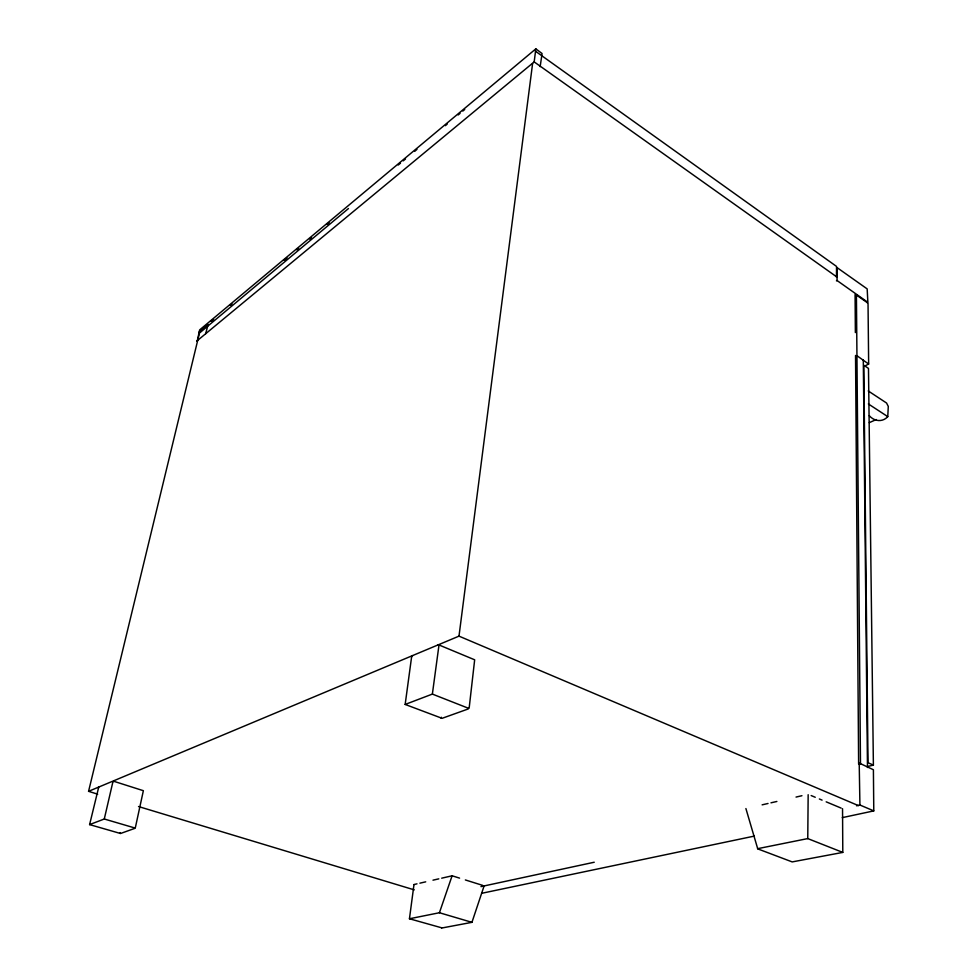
<?xml version="1.0" encoding="UTF-8"?>
<svg xmlns="http://www.w3.org/2000/svg" width="977" height="977" viewBox="0 0 977 977"><rect width="100%" height="100%" fill="white"/><g stroke="black" fill="none" stroke-linecap="round" stroke-linejoin="round"><path stroke-width="1.47" d="M808.162 794.704L807.759 838.584L842.797 852.408L842.54 808.687M859.589 763.232L873.401 769.742L873.78 810.898L859.919 805.011L859.21 763.196M864.23 366.314L868.651 364.042L856.927 355.689M867.625 302.174L837.057 280.521L837.057 267.613L867.173 288.899L867.832 301.649L867.185 302.65M745.903 808.553L757.749 848.879L792.188 861.909L842.797 852.408M196.975 340.924L534.175 61.917L535.836 48.85L542.076 53.54L540.159 66.619M348.459 208.553L199.467 333.072L88.577 791.321L458.995 636.137L532.599 63.529M405.162 704.441L432.371 694.085L439.003 644.967L474.663 659.805L469.253 707.238L468.154 708.984L442.08 718.327L405.162 704.441L411.549 657.313L412.624 655.591M232.001 303.932L230.303 305.337M89.603 824.6L104.283 819.007L112.831 782.137L114.089 781.38L143.363 790.698L135.461 827.153L134.716 828.411L120.513 833.503L89.603 824.6L98.726 787.083M413.979 884.6L409.448 918.759L441.653 927.808M441.164 718.254L441.372 717.265M535.518 51.256L836.544 266.44L836.471 277.175M409.448 918.759L439.418 912.738L452.07 875.88M284.27 260.261L287.018 257.94M867.478 767.495L863.302 359.951M119.976 833.393L120.269 832.612M869.286 415.689C874.256 421.417 882.512 422.528 887.763 416.629L888.288 406.408L886.542 403.012L868.211 390.934M868.651 364.042L868.028 303.175L856.011 294.761M197.195 341.229L199.65 329.908L535.836 48.85M198.99 332.18L208.113 324.437L205.671 333.731M441.616 928.052L471.94 922.337L484.14 885.834M211.24 321.262L213.645 319.247M296.776 249.807L298.669 248.219M309.599 239.084L311.516 237.484M327.124 224.454L329.115 222.768M398.237 165.028L400.46 163.171M403.269 160.839L405.516 158.958M414.675 151.374L416.984 149.371M445.353 125.667L447.197 124.128M458.189 114.956L460.057 113.381M462.842 111.06L464.722 109.485M873.78 810.898L842.247 817.639M836.422 280.851L837.057 280.521M869.322 422.638L876.271 419.548M859.919 805.011L856.548 805.781M807.759 838.584L757.566 848.695M867.466 766.53L873.389 765.125L868.48 368.402L863.802 365.264L868.016 762.707L873.389 765.125M414.089 884.503L416.996 883.831M419.902 883.171L425.716 881.84M432.982 880.179L438.795 878.848M441.702 878.176L451.875 875.856M762.121 804.84L768.02 803.485M770.975 802.813L776.874 801.47M796.035 797.073L801.934 795.718M480.965 886.615L594.236 862.239M481.893 893.259L754.391 836.08M471.94 922.337L439.418 912.738M438.075 644.93L439.003 644.967M134.985 828.02L104.283 819.007M468.728 708.374L432.371 694.085M97.676 794.191L88.577 791.321M138.526 806.538L414.272 889.876M452.363 875.868L459.581 878.128M465.357 879.947L482.687 885.382M811.166 795.559L815.258 797.269M819.361 798.978L822.084 800.126M826.176 801.836L841.173 808.113M858.539 805.659L458.995 636.137M860.493 764.393L856.414 294.7M868.37 403.953L887.763 416.629M534.163 61.893L836.727 276.894M855.083 294.48L855.363 332.595M855.534 355.457L858.624 764.063"/></g></svg>
